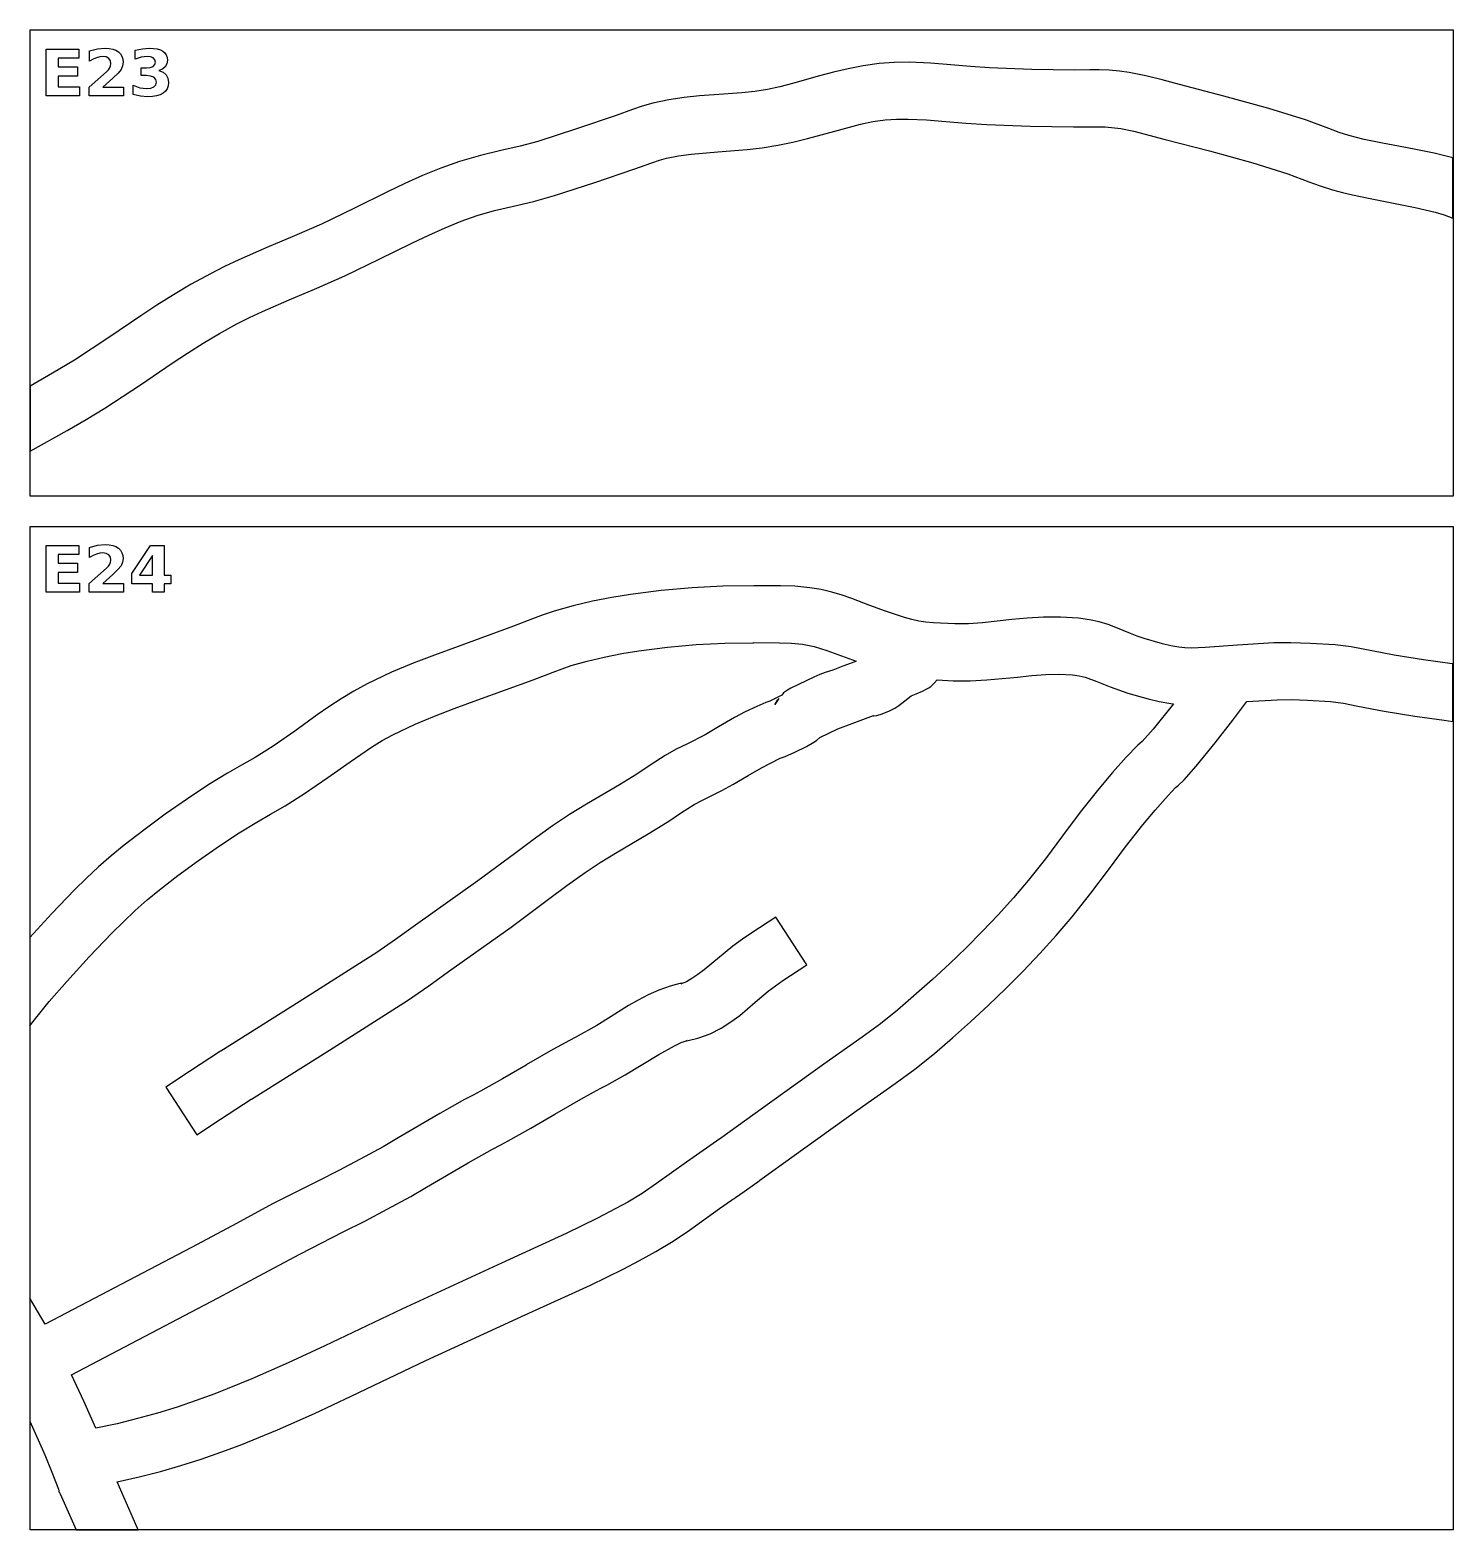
# Model space of a CAD drawing. Extents: x 1 to 501, y 1 to 4998.
# Drawn here: x 1 to 501, y 2859 to 3386 of the extents above; entities that cross this region are included whole.
import ezdxf

# ---------------------------------------------------------------- set-up
doc = ezdxf.new("R2010")
doc.units = 0

msp = doc.modelspace()

# ---------------------------------------------------------------- linework, layer by layer
at = {"layer": 'decoupage'}
for p, q in [((1.007, 3385.92), (501.007, 3385.92)), ((1.007, 3222.09), (1.007, 3385.92)), ((501.007, 3385.92), (501.007, 3222.09)), ((6.711, 3379.23), (18.165, 3379.23)), ((6.711, 3362.77), (6.711, 3379.23)), ((18.165, 3379.23), (18.165, 3376.02)), ((21.891, 3378.56), (24.725, 3379.276)), ((21.891, 3374.941), (21.891, 3378.56)), ((24.725, 3379.276), (27.47, 3379.53)), ((27.47, 3379.53), (28.864234, 3379.448641)), ((28.864234, 3379.448641), (30.093375, 3379.204625)), ((30.093375, 3379.204625), (31.157328, 3378.798047)), ((31.157328, 3378.798047), (32.056, 3378.229)), ((37.987, 3378.82), (40.478, 3379.35)), ((37.987, 3375.718), (37.987, 3378.82)), ((40.478, 3379.35), (42.904, 3379.526)), ((42.904, 3379.526), (44.406828, 3379.459828)), ((44.406828, 3379.459828), (45.706875, 3379.261375)), ((45.706875, 3379.261375), (46.804234, 3378.930734)), ((46.804234, 3378.930734), (47.699, 3378.468)), ((47.699, 3378.468), (48.398563, 3377.877156)), ((18.165, 3376.02), (10.955, 3376.02)), ((10.955, 3376.02), (10.955, 3372.96)), ((23.19475, 3375.6745), (21.891, 3374.941)), ((24.416, 3376.198), (23.19475, 3375.6745)), ((25.54925, 3376.520625), (24.416, 3376.198)), ((26.588, 3376.628), (25.54925, 3376.520625)), ((27.74825, 3376.451625), (26.588, 3376.628)), ((28.649, 3375.922), (27.74825, 3376.451625)), ((29.23625, 3375.10375), (28.649, 3375.922)), ((29.046, 3372.615), (29.335375, 3373.323125)), ((29.432, 3374.059), (29.23625, 3375.10375)), ((29.335375, 3373.323125), (29.432, 3374.059)), ((32.056, 3378.229), (32.774516, 3377.514625)), ((32.774516, 3377.514625), (33.287625, 3376.672)), ((33.524625, 3373.30125), (33.004, 3372.089)), ((33.287625, 3376.672), (33.595422, 3375.701125)), ((33.698, 3374.602), (33.524625, 3373.30125)), ((33.595422, 3375.701125), (33.698, 3374.602)), ((40.07, 3376.401), (37.987, 3375.718)), ((42.143, 3376.633), (40.07, 3376.401)), ((43.375125, 3376.50325), (42.143, 3376.633)), ((43.284, 3372.743875), (44.271, 3373.116)), ((44.293, 3376.114), (43.375125, 3376.50325)), ((44.271, 3373.116), (44.857375, 3373.752625)), ((44.863125, 3375.488625), (44.293, 3376.114)), ((44.857375, 3373.752625), (45.053, 3374.648)), ((45.053, 3374.648), (44.863125, 3375.488625)), ((48.398563, 3377.877156), (48.89825, 3377.153)), ((49.107625, 3373.989125), (48.537, 3372.933)), ((48.89825, 3377.153), (49.198063, 3376.295344)), ((49.298, 3375.304), (49.107625, 3373.989125)), ((49.198063, 3376.295344), (49.298, 3375.304)), ((293.787885, 3373.365289), (288.450891, 3372.325188)), ((299.352, 3374.136), (293.787885, 3373.365289)), ((304.682625, 3374.53325), (299.352, 3374.136)), ((309.87, 3374.62), (304.682625, 3374.53325)), ((309.87, 3374.609), (309.87, 3374.62)), ((317.386937, 3374.308734), (309.87, 3374.609)), ((324.5945, 3373.709125), (317.386937, 3374.308734)), ((331.499812, 3373.052703), (324.5945, 3373.709125)), ((338.11, 3372.582), (331.499812, 3373.052703)), ((10.955, 3372.96), (17.735, 3372.96)), ((17.735, 3369.75), (10.955, 3369.75)), ((10.955, 3369.75), (10.955, 3365.98)), ((17.735, 3372.96), (17.735, 3369.75)), ((21.847, 3365.89), (27.855, 3371.193)), ((30.082, 3368.98), (26.566, 3365.89)), ((27.855, 3371.193), (28.5555, 3371.91225)), ((28.5555, 3371.91225), (29.046, 3372.615)), ((31.92625, 3370.732875), (30.082, 3368.98)), ((33.004, 3372.089), (31.92625, 3370.732875)), ((40.104, 3369.88), (40.104, 3372.62)), ((40.104, 3372.62), (41.889, 3372.62)), ((41.801, 3369.881), (40.104, 3369.88)), ((43.3775, 3369.73475), (41.801, 3369.881)), ((41.889, 3372.62), (43.284, 3372.743875)), ((44.513, 3369.296), (43.3775, 3369.73475)), ((45.207375, 3368.585125), (44.513, 3369.296)), ((45.439, 3367.599), (45.207375, 3368.585125)), ((47.594375, 3372.153125), (46.288, 3371.644)), ((46.288, 3371.65), (47.751875, 3371.05975)), ((46.288, 3371.644), (46.288, 3371.65)), ((48.537, 3372.933), (47.594375, 3372.153125)), ((47.751875, 3371.05975), (48.813, 3370.15)), ((48.813, 3370.15), (49.466375, 3368.94575)), ((49.466375, 3368.94575), (49.684, 3367.449)), ((278.379375, 3369.761), (268.979672, 3367.091812)), ((283.321295, 3371.096742), (278.379375, 3369.761)), ((288.450891, 3372.325188), (283.321295, 3371.096742)), ((352.973875, 3372.08125), (338.11, 3372.582)), ((367.987, 3371.798), (352.973875, 3372.08125)), ((373.437375, 3371.899), (367.987, 3371.798)), ((376.646828, 3371.920062), (373.437375, 3371.899)), ((380.174, 3371.778), (376.646828, 3371.920062)), ((383.855076, 3371.445686), (380.174, 3371.778)), ((387.176047, 3371.004047), (383.855076, 3371.445686)), ((393.123125, 3369.839625), (387.176047, 3371.004047)), ((398.786141, 3368.378391), (393.123125, 3369.839625)), ((404.936, 3366.714), (398.786141, 3368.378391)), ((18.408, 3362.77), (6.711, 3362.77)), ((10.955, 3365.98), (18.408, 3365.98)), ((18.408, 3365.98), (18.408, 3362.77)), ((21.847, 3362.77), (21.847, 3365.89)), ((33.809, 3362.77), (21.847, 3362.77)), ((26.566, 3365.89), (33.809, 3365.89)), ((33.809, 3365.89), (33.809, 3362.77)), ((37.281, 3363.271), (37.281, 3366.54)), ((37.281, 3366.54), (39.64, 3365.636)), ((39.795, 3362.665), (37.281, 3363.271)), ((39.64, 3365.636), (41.956, 3365.339)), ((42.341, 3362.455), (39.795, 3362.665)), ((41.956, 3365.339), (43.443875, 3365.485125)), ((44.030562, 3362.534297), (42.341, 3362.455)), ((43.443875, 3365.485125), (44.535, 3365.923)), ((45.50525, 3362.772125), (44.030562, 3362.534297)), ((44.535, 3365.923), (45.213125, 3366.633875)), ((45.213125, 3366.633875), (45.439, 3367.599)), ((46.765062, 3363.168391), (45.50525, 3362.772125)), ((47.81, 3363.723), (46.765062, 3363.168391)), ((48.629734, 3364.435687), (47.81, 3363.723)), ((49.215375, 3365.29425), (48.629734, 3364.435687)), ((49.566828, 3366.298687), (49.215375, 3365.29425)), ((49.684, 3367.449), (49.566828, 3366.298687)), ((236.225582, 3362.793451), (230.912344, 3362.236328)), ((241.37975, 3363.184625), (236.225582, 3362.793451)), ((251.148531, 3363.844359), (241.37975, 3363.184625)), ((255.731973, 3364.300537), (251.148531, 3363.844359)), ((260.094, 3364.966), (255.731973, 3364.300537)), ((264.482443, 3365.920461), (260.094, 3364.966)), ((268.979672, 3367.091812), (264.482443, 3365.920461)), ((420.45275, 3362.7135), (404.936, 3366.714)), ((436.289, 3358.374), (420.45275, 3362.7135)), ((212.6785, 3358.0075), (206.938, 3355.901)), ((216.074125, 3359.177), (212.6785, 3358.0075)), ((219.871, 3360.249), (216.074125, 3359.177)), ((225.455621, 3361.419447), (219.871, 3360.249)), ((230.912344, 3362.236328), (225.455621, 3361.419447)), ((449.157, 3354.354), (436.289, 3358.374)), ((206.938, 3355.901), (193.022875, 3351.19)), ((283.7785, 3350.429), (292.830531, 3352.807688)), ((292.830531, 3352.807688), (297.193105, 3353.713086)), ((297.193105, 3353.713086), (301.474, 3354.334)), ((301.474, 3354.334), (305.488125, 3354.613625)), ((305.488125, 3354.613625), (309.62, 3354.642)), ((309.62, 3354.642), (309.62, 3354.64)), ((309.62, 3354.64), (316.050406, 3354.335141)), ((316.050406, 3354.335141), (322.77575, 3353.782875)), ((322.77575, 3353.782875), (329.813469, 3353.173422)), ((329.813469, 3353.173422), (337.181, 3352.697)), ((337.181, 3352.697), (352.484875, 3352.18)), ((352.484875, 3352.18), (367.653, 3351.894)), ((367.653, 3351.894), (373.856875, 3351.953875)), ((373.856875, 3351.953875), (378.761, 3351.914)), ((378.761, 3351.914), (384.263422, 3351.319281)), ((449.578, 3354.212), (449.157, 3354.354)), ((457.3495, 3351.288), (449.578, 3354.212)), ((179.452, 3346.761), (173.198203, 3345.102813)), ((193.022875, 3351.19), (179.452, 3346.761)), ((269.076332, 3346.512102), (274.154219, 3347.769063)), ((274.154219, 3347.769063), (283.7785, 3350.429)), ((384.263422, 3351.319281), (388.874375, 3350.4)), ((388.874375, 3350.4), (399.878, 3347.449)), ((399.878, 3347.449), (415.41575, 3343.439125)), ((460.959063, 3349.962594), (457.3495, 3351.288)), ((464.416, 3348.823), (460.959063, 3349.962594)), ((469.84325, 3347.488), (464.416, 3348.823)), ((476.178, 3346.165), (469.84325, 3347.488)), ((159.321109, 3341.872312), (151.872, 3339.7)), ((166.458875, 3343.57325), (159.321109, 3341.872312)), ((173.198203, 3345.102813), (166.458875, 3343.57325)), ((224.609, 3340.905), (228.825691, 3341.750578)), ((228.825691, 3341.750578), (233.262906, 3342.34125)), ((233.262906, 3342.34125), (242.74725, 3343.1055)), ((242.74725, 3343.1055), (252.958719, 3343.893)), ((252.958719, 3343.893), (258.30484, 3344.512734)), ((258.30484, 3344.512734), (263.794, 3345.399)), ((263.794, 3345.399), (269.076332, 3346.512102)), ((415.41575, 3343.439125), (430.64, 3339.271)), ((481.864266, 3345.052922), (476.178, 3346.165)), ((487.975125, 3343.947875), (481.864266, 3345.052922)), ((494.394422, 3342.655141), (487.975125, 3343.947875)), ((501.006, 3340.98), (494.394422, 3342.655141)), ((145.313301, 3337.350488), (138.925906, 3334.749469)), ((151.872, 3339.7), (145.313301, 3337.350488)), ((199.454125, 3332.336625), (213.193, 3336.994)), ((213.193, 3336.994), (219.556875, 3339.2615)), ((219.556875, 3339.2615), (222.233359, 3340.206156)), ((222.233359, 3340.206156), (224.609, 3340.905)), ((430.64, 3339.271), (442.982, 3335.414)), ((501.006, 3319.819), (501.006, 3340.98)), ((132.695496, 3331.96559), (126.60775, 3329.0675)), ((138.925906, 3334.749469), (132.695496, 3331.96559)), ((185.269, 3327.713), (199.454125, 3332.336625)), ((442.982, 3335.414), (450.393, 3332.60275)), ((450.393, 3332.60275), (454.390906, 3331.145469)), ((454.390906, 3331.145469), (458.626, 3329.763)), ((126.60775, 3329.0675), (114.802969, 3323.203281)), ((170.85925, 3324.074125), (177.893125, 3325.705266)), ((177.893125, 3325.705266), (185.269, 3327.713)), ((458.626, 3329.763), (462.231687, 3328.778125)), ((462.231687, 3328.778125), (465.6645, 3327.99425)), ((465.6645, 3327.99425), (471.923, 3326.707)), ((471.923, 3326.707), (487.682875, 3323.555125)), ((114.802969, 3323.203281), (103.397, 3317.706)), ((152.512695, 3318.76751), (158.146, 3320.799)), ((158.146, 3320.799), (164.2495, 3322.533922)), ((164.2495, 3322.533922), (170.85925, 3324.074125)), ((487.682875, 3323.555125), (494.697359, 3321.904797)), ((494.697359, 3321.904797), (497.945951, 3320.93442)), ((497.945951, 3320.93442), (501.006, 3319.819)), ((103.397, 3317.706), (93.990656, 3313.604344)), ((141.147742, 3313.866732), (146.85, 3316.436266)), ((146.85, 3316.436266), (152.512695, 3318.76751)), ((93.990656, 3313.604344), (84.27175, 3309.51825)), ((123.701875, 3305.343047), (135.39575, 3311.120375)), ((135.39575, 3311.120375), (141.147742, 3313.866732)), ((74.371719, 3305.176031), (69.394855, 3302.823973)), ((84.27175, 3309.51825), (74.371719, 3305.176031)), ((111.687, 3299.596), (123.701875, 3305.343047)), ((64.422, 3300.306), (57.680324, 3296.605869)), ((69.394855, 3302.823973), (64.422, 3300.306)), ((101.788672, 3295.259094), (111.687, 3299.596)), ((57.680324, 3296.605869), (51.451531, 3292.909828)), ((92.081875, 3291.1635), (101.788672, 3295.259094)), ((45.588973, 3289.201529), (39.946, 3285.464625)), ((51.451531, 3292.909828), (45.588973, 3289.201529)), ((82.686891, 3287.058156), (92.081875, 3291.1635)), ((39.946, 3285.464625), (28.732219, 3277.839609)), ((73.724, 3282.692), (78.143916, 3284.923371)), ((78.143916, 3284.923371), (82.686891, 3287.058156)), ((61.843766, 3275.895016), (67.58426, 3279.315885)), ((67.58426, 3279.315885), (73.724, 3282.692)), ((28.732219, 3277.839609), (16.637, 3269.904)), ((56.350607, 3272.404982), (61.843766, 3275.895016)), ((16.637, 3269.904), (8.967375, 3265.2945)), ((39.836047, 3261.275797), (50.952875, 3268.821375)), ((50.952875, 3268.821375), (56.350607, 3272.404982)), ((8.967375, 3265.2945), (1.006, 3260.796)), ((1.006, 3260.796), (1.006, 3237.92)), ((27.278, 3253.063), (39.836047, 3261.275797)), ((20.686609, 3249.04625), (27.278, 3253.063)), ((14.083125, 3245.2245), (20.686609, 3249.04625)), ((1.006, 3237.92), (14.083125, 3245.2245)), ((501.007, 3222.09), (1.007, 3222.09)), ((1.007, 3211.51), (501.007, 3211.51)), ((1.007, 2858.89), (1.007, 3211.51)), ((501.007, 3211.51), (501.007, 2858.89)), ((6.709, 3204.82), (18.163, 3204.82)), ((6.709, 3188.36), (6.709, 3204.82)), ((18.163, 3204.82), (18.163, 3201.61)), ((21.889, 3204.15), (24.723, 3204.866)), ((24.723, 3204.866), (27.468, 3205.12)), ((27.468, 3205.12), (28.862234, 3205.038641)), ((28.862234, 3205.038641), (30.091375, 3204.794625)), ((30.091375, 3204.794625), (31.155328, 3204.388047)), ((31.155328, 3204.388047), (32.054, 3203.819)), ((36.783, 3195), (43.376, 3204.82)), ((43.376, 3204.82), (48.094, 3204.82)), ((48.094, 3204.82), (48.094, 3194.43)), ((18.163, 3201.61), (10.953, 3201.61)), ((10.953, 3201.61), (10.953, 3198.55)), ((21.889, 3200.531), (21.889, 3204.15)), ((23.19275, 3201.2645), (21.889, 3200.531)), ((24.414, 3201.788), (23.19275, 3201.2645)), ((25.54725, 3202.110625), (24.414, 3201.788)), ((26.586, 3202.218), (25.54725, 3202.110625)), ((27.74625, 3202.041625), (26.586, 3202.218)), ((28.647, 3201.512), (27.74625, 3202.041625)), ((29.23425, 3200.693), (28.647, 3201.512)), ((29.43, 3199.649), (29.23425, 3200.693)), ((29.333375, 3198.913125), (29.43, 3199.649)), ((32.054, 3203.819), (32.772516, 3203.104625)), ((32.772516, 3203.104625), (33.285625, 3202.262)), ((33.285625, 3202.262), (33.593422, 3201.291125)), ((33.696, 3200.192), (33.522625, 3198.89125)), ((33.593422, 3201.291125), (33.696, 3200.192)), ((44.081, 3201.32), (39.429, 3194.429)), ((44.081, 3194.43), (44.081, 3201.32)), ((10.953, 3198.55), (17.733, 3198.55)), ((17.733, 3195.34), (10.953, 3195.34)), ((10.953, 3195.34), (10.953, 3191.57)), ((17.733, 3198.55), (17.733, 3195.34)), ((21.845, 3191.48), (27.854, 3196.783)), ((30.08, 3194.57), (26.564, 3191.48)), ((27.854, 3196.783), (28.553625, 3197.50225)), ((28.553625, 3197.50225), (29.044, 3198.205)), ((29.044, 3198.205), (29.333375, 3198.913125)), ((31.92425, 3196.322875), (30.08, 3194.57)), ((33.002, 3197.679), (31.92425, 3196.322875)), ((33.522625, 3198.89125), (33.002, 3197.679)), ((36.783, 3191.36), (36.783, 3195)), ((39.429, 3194.429), (44.081, 3194.43)), ((48.094, 3194.43), (50.442, 3194.43)), ((50.442, 3194.43), (50.442, 3191.36)), ((10.953, 3191.57), (18.406, 3191.57)), ((18.406, 3191.57), (18.406, 3188.36)), ((21.845, 3188.36), (21.845, 3191.48)), ((26.564, 3191.48), (33.807, 3191.48)), ((33.807, 3191.48), (33.807, 3188.36)), ((44.081, 3191.36), (36.783, 3191.36)), ((44.081, 3188.36), (44.081, 3191.36)), ((50.442, 3191.36), (48.094, 3191.36)), ((48.094, 3191.36), (48.094, 3188.36)), ((222.800016, 3188.972781), (212.016, 3187.589)), ((233.635125, 3189.948), (222.800016, 3188.972781)), ((244.501922, 3190.511469), (233.635125, 3189.948)), ((255.381, 3190.66), (244.501922, 3190.511469)), ((264.712, 3190.66), (255.381, 3190.66)), ((264.712, 3190.657), (264.712, 3190.66)), ((269.764, 3190.475875), (264.712, 3190.657)), ((275.053, 3189.979), (269.764, 3190.475875)), ((278.98048, 3189.31658), (275.053, 3189.979)), ((282.744531, 3188.415578), (278.98048, 3189.31658)), ((18.406, 3188.36), (6.709, 3188.36)), ((33.807, 3188.36), (21.845, 3188.36)), ((48.094, 3188.36), (44.081, 3188.36)), ((191.803406, 3183.621828), (185.154, 3181.728)), ((198.6555, 3185.216875), (191.803406, 3183.621828)), ((205.472344, 3186.532734), (198.6555, 3185.216875)), ((212.016, 3187.589), (205.472344, 3186.532734)), ((286.339316, 3187.341631), (282.744531, 3188.415578)), ((289.759, 3186.160375), (286.339316, 3187.341631)), ((296.049719, 3183.738484), (289.759, 3186.160375)), ((301.57, 3181.675), (296.049719, 3183.738484)), ((177.605125, 3179.0215), (170.891, 3176.414)), ((181.261672, 3180.401563), (177.605125, 3179.0215)), ((185.154, 3181.728), (181.261672, 3180.401563)), ((308.318359, 3179.482969), (301.57, 3181.675)), ((310.896057, 3178.763676), (308.318359, 3179.482969)), ((313.282375, 3178.24025), (310.896057, 3178.763676)), ((315.732021, 3177.87123), (313.282375, 3178.24025)), ((345.953625, 3178.778875), (335.629484, 3177.662609)), ((351.433889, 3179.302631), (345.953625, 3178.778875)), ((357.155453, 3179.639203), (351.433889, 3179.302631)), ((363.140197, 3179.665393), (357.155453, 3179.639203)), ((369.41, 3179.258), (363.140197, 3179.665393)), ((373.282566, 3178.707957), (369.41, 3179.258)), ((376.714906, 3177.948406), (373.282566, 3178.707957)), ((170.891, 3176.414), (151.436, 3169.308)), ((318.499703, 3177.615156), (315.732021, 3177.87123)), ((326.008, 3177.276), (318.499703, 3177.615156)), ((330.74185, 3177.316498), (326.008, 3177.276)), ((335.629484, 3177.662609), (330.74185, 3177.316498)), ((379.787105, 3177.034965), (376.714906, 3177.948406)), ((382.57925, 3176.02325), (379.787105, 3177.034965)), ((387.643719, 3173.927469), (382.57925, 3176.02325)), ((390.076215, 3172.954637), (387.643719, 3173.927469)), ((392.549, 3172.106), (390.076215, 3172.954637)), ((151.436, 3169.308), (143.097609, 3166.262937)), ((208.943125, 3166.813703), (214.933, 3167.789)), ((214.933, 3167.789), (224.9655, 3169.075047)), ((224.9655, 3169.075047), (235.04675, 3169.981125)), ((235.04675, 3169.981125), (245.156125, 3170.504891)), ((245.156125, 3170.504891), (255.273, 3170.644)), ((255.273, 3170.644), (255.273, 3170.66)), ((255.273, 3170.66), (264.414875, 3170.637125)), ((264.414875, 3170.637125), (268.583859, 3170.499266)), ((268.583859, 3170.499266), (272.47, 3170.15)), ((272.47, 3170.15), (276.481922, 3169.303047)), ((276.481922, 3169.303047), (281.025125, 3167.871375)), ((281.025125, 3167.871375), (291.291, 3164.113)), ((398.916125, 3170.271625), (392.549, 3172.106)), ((401.884109, 3169.563078), (398.916125, 3170.271625)), ((404.711, 3169.05), (401.884109, 3169.563078)), ((406.81198, 3168.834961), (404.711, 3169.05)), ((409.062656, 3168.761063), (406.81198, 3168.834961)), ((413.9815, 3168.9315), (409.062656, 3168.761063)), ((425.268, 3169.809), (413.9815, 3168.9315)), ((438.048875, 3170.541125), (425.268, 3169.809)), ((444.069141, 3170.615766), (438.048875, 3170.541125)), ((450.877, 3170.413), (444.069141, 3170.615766)), ((459.608078, 3169.866094), (450.877, 3170.413)), ((465.221125, 3169.1645), (459.608078, 3169.866094)), ((480.367, 3166.29), (465.221125, 3169.1645)), ((135.621625, 3163.42375), (128.076078, 3160.237687)), ((143.097609, 3166.262937), (135.621625, 3163.42375)), ((184.86175, 3160.350625), (191.194, 3162.646)), ((191.194, 3162.646), (196.73725, 3164.214734)), ((196.73725, 3164.214734), (202.76575, 3165.613125)), ((202.76575, 3165.613125), (208.943125, 3166.813703)), ((286.614125, 3162.379625), (283.151, 3161.031)), ((290.816, 3163.957), (286.614125, 3162.379625)), ((291.291, 3164.113), (290.816, 3163.957)), ((490.591, 3164.613875), (480.367, 3166.29)), ((500.746, 3163.21), (490.591, 3164.613875)), ((501.005, 3163.17), (500.746, 3163.21)), ((501.005, 3142.952), (501.005, 3163.17)), ((128.076078, 3160.237687), (119.529, 3156.152)), ((158.325, 3150.517), (177.808, 3157.633)), ((177.808, 3157.633), (184.86175, 3160.350625)), ((276.394, 3158.57), (268.304, 3154.617)), ((278.551859, 3159.489047), (276.394, 3158.57)), ((280.418625, 3160.154875), (278.551859, 3159.489047)), ((283.151, 3161.031), (280.418625, 3160.154875)), ((318.707, 3156.393), (319.711, 3157.548)), ((319.711, 3157.548), (325.349, 3157.272)), ((325.349, 3157.272), (331.401385, 3157.257318)), ((331.401385, 3157.257318), (337.166766, 3157.546234)), ((337.166766, 3157.546234), (347.951875, 3158.584625)), ((347.951875, 3158.584625), (353.029283, 3159.108982)), ((353.029283, 3159.108982), (357.935047, 3159.486703)), ((357.935047, 3159.486703), (362.698006, 3159.605229)), ((362.698006, 3159.605229), (367.347, 3159.352)), ((367.347, 3159.352), (369.687451, 3159.000934)), ((369.687451, 3159.000934), (371.813297, 3158.477719)), ((371.813297, 3158.477719), (375.896625, 3157.00325)), ((375.896625, 3157.00325), (380.547891, 3155.105406)), ((114.79357, 3153.605797), (110.300437, 3150.910063)), ((119.529, 3156.152), (114.79357, 3153.605797)), ((265.151, 3152.265), (260.98, 3150.103)), ((265.798, 3153.013), (265.151, 3152.265)), ((267.1455, 3153.963125), (265.798, 3153.013)), ((268.304, 3154.617), (267.1455, 3153.963125)), ((308.4, 3150.204), (310.586, 3151.93)), ((310.586, 3151.93), (312.357, 3152.664)), ((312.357, 3152.664), (314.574, 3153.612)), ((314.574, 3153.612), (315.894, 3154.266)), ((315.894, 3154.266), (316.826125, 3154.730625)), ((316.826125, 3154.730625), (317.583891, 3155.305078)), ((317.583891, 3155.305078), (318.707, 3156.393)), ((380.547891, 3155.105406), (386.718, 3152.961)), ((386.718, 3152.961), (393.872875, 3150.8915)), ((106.014586, 3148.113734), (101.901, 3145.26575)), ((110.300437, 3150.910063), (106.014586, 3148.113734)), ((143.125, 3144.882), (150.081125, 3147.511063)), ((150.081125, 3147.511063), (158.325, 3150.517)), ((256.362, 3148.287), (252.3315, 3146.345125)), ((259.530125, 3149.5805), (256.362, 3148.287)), ((260.98, 3150.103), (259.530125, 3149.5805)), ((264.091, 3151.04), (262.713, 3148.919)), ((262.713, 3148.919), (263.655, 3150.616)), ((263.655, 3150.616), (264.091, 3151.04)), ((264.091, 3151.04), (264.091, 3151.04)), ((300.397922, 3145.613953), (303.06, 3146.68)), ((303.06, 3146.68), (304.903078, 3147.635063)), ((304.903078, 3147.635063), (306.296625, 3148.5395)), ((306.296625, 3148.5395), (308.4, 3150.204)), ((393.872875, 3150.8915), (397.745672, 3149.97525)), ((402.767, 3149.141), (395.616, 3140.291)), ((397.745672, 3149.97525), (401.831, 3149.245)), ((401.831, 3149.245), (402.767, 3149.141)), ((423.665, 3143.48), (428.594, 3149.999)), ((428.594, 3149.999), (439.280625, 3150.59125)), ((439.280625, 3150.59125), (444.230797, 3150.63125)), ((444.230797, 3150.63125), (449.905, 3150.45)), ((449.905, 3150.45), (457.975266, 3149.973422)), ((457.975266, 3149.973422), (462.571625, 3149.398875)), ((462.571625, 3149.398875), (467.570172, 3148.391391)), ((467.570172, 3148.391391), (476.847, 3146.616)), ((476.847, 3146.616), (487.5965, 3144.853375)), ((101.901, 3145.26575), (94.050562, 3139.610563)), ((128.534, 3138.281), (136.321125, 3142.011438)), ((136.321125, 3142.011438), (143.125, 3144.882)), ((248.526, 3144.353), (242.929375, 3141.094)), ((252.3315, 3146.345125), (248.526, 3144.353)), ((284.856, 3140.434), (289.948, 3142.207)), ((289.948, 3142.207), (297.333, 3145.035)), ((297.333, 3145.035), (297.28176, 3144.983826)), ((297.28176, 3144.983826), (297.466641, 3144.963109)), ((297.466641, 3144.963109), (298.510875, 3145.098875)), ((298.510875, 3145.098875), (300.397922, 3145.613953)), ((417.458875, 3135.447125), (423.665, 3143.48)), ((487.5965, 3144.853375), (497.851, 3143.432)), ((497.851, 3143.432), (501.005, 3142.952)), ((94.050562, 3139.610563), (86.469, 3134.336)), ((120.997797, 3133.945656), (124.748209, 3136.228887)), ((124.748209, 3136.228887), (128.534, 3138.281)), ((238.214, 3138.258), (231.790625, 3135.03875)), ((242.929375, 3141.094), (238.214, 3138.258)), ((276.426, 3135.669), (277.356875, 3136.337625)), ((277.356875, 3136.337625), (278.482, 3137.34)), ((278.482, 3137.34), (284.856, 3140.434)), ((391.79, 3135.987), (390.289875, 3134.630875)), ((395.616, 3140.291), (391.79, 3135.987)), ((86.469, 3134.336), (80.120234, 3130.335391)), ((113.475375, 3128.844), (120.997797, 3133.945656)), ((224.183, 3131.029), (218.86725, 3127.644875)), ((228.100109, 3133.196063), (224.183, 3131.029)), ((231.790625, 3135.03875), (228.100109, 3133.196063)), ((264.635, 3130.067), (266.373625, 3130.682125)), ((266.373625, 3130.682125), (269.799, 3132.141)), ((269.799, 3132.141), (273.798, 3134.15025)), ((273.798, 3134.15025), (276.426, 3135.669)), ((390.289875, 3134.630875), (386.206, 3130.424)), ((410.739, 3127.223), (417.458875, 3135.447125)), ((75.311875, 3127.570125), (70.428328, 3124.804297)), ((80.120234, 3130.335391), (75.311875, 3127.570125)), ((105.711266, 3123.292344), (113.475375, 3128.844)), ((218.86725, 3127.644875), (214.198, 3124.5)), ((253.401125, 3124.01525), (257.986, 3126.721)), ((257.986, 3126.721), (264.635, 3130.067)), ((386.206, 3130.424), (381.33575, 3124.9915)), ((406.51425, 3122.498375), (410.739, 3127.223)), ((63.854, 3120.802), (56.298953, 3115.838281)), ((70.428328, 3124.804297), (63.854, 3120.802)), ((97.45, 3117.607), (105.711266, 3123.292344)), ((208.12, 3120.714), (196.514375, 3113.950375)), ((214.198, 3124.5), (208.12, 3120.714)), ((244.133969, 3118.752578), (247.986, 3120.795)), ((247.986, 3120.795), (253.401125, 3124.01525)), ((381.33575, 3124.9915), (376.548, 3119.358)), ((403.551, 3119.76875), (404.427, 3120.506)), ((404.427, 3120.506), (406.51425, 3122.498375)), ((56.298953, 3115.838281), (48.511875, 3110.39775)), ((90.609391, 3113.286906), (97.45, 3117.607)), ((234.367, 3113.803), (237.261656, 3115.372359)), ((237.261656, 3115.372359), (240.53825, 3116.983625)), ((240.53825, 3116.983625), (244.133969, 3118.752578)), ((376.548, 3119.358), (370.003047, 3111.049844)), ((396.380125, 3111.836375), (400.962, 3116.945)), ((400.962, 3116.945), (403.551, 3119.76875)), ((48.511875, 3110.39775), (40.953359, 3104.836844)), ((80.710422, 3107.627969), (85.547875, 3110.36125)), ((85.547875, 3110.36125), (90.609391, 3113.286906)), ((190.576891, 3110.308734), (184.587, 3106.31)), ((196.514375, 3113.950375), (190.576891, 3110.308734)), ((225.07, 3107.698), (229.9765, 3110.986)), ((229.9765, 3110.986), (234.367, 3113.803)), ((370.003047, 3111.049844), (363.828125, 3102.7865)), ((391.997, 3106.682), (396.380125, 3111.836375)), ((40.953359, 3104.836844), (34.084, 3099.512)), ((74.542, 3103.885), (80.710422, 3107.627969)), ((184.587, 3106.31), (177.823125, 3101.434)), ((218.266, 3103.465), (224.871, 3107.57)), ((224.871, 3107.57), (225.07, 3107.698)), ((385.941594, 3098.968547), (391.997, 3106.682)), ((34.084, 3099.512), (29.505008, 3095.729512)), ((60.180875, 3094.128625), (67.552453, 3099.284453)), ((67.552453, 3099.284453), (74.542, 3103.885)), ((177.823125, 3101.434), (171.2295, 3096.52125)), ((206.751625, 3096.742125), (218.266, 3103.465)), ((363.828125, 3102.7865), (357.812391, 3094.733156)), ((379.922, 3090.892375), (385.941594, 3098.968547)), ((29.505008, 3095.729512), (25.087875, 3091.844531)), ((52.995859, 3088.846984), (60.180875, 3094.128625)), ((171.2295, 3096.52125), (158.337, 3086.935)), ((201.311266, 3093.412703), (206.751625, 3096.742125)), ((357.812391, 3094.733156), (351.745, 3087.055)), ((25.087875, 3091.844531), (20.815117, 3087.86941)), ((46.566, 3083.869), (52.995859, 3088.846984)), ((189.683625, 3085.313672), (196.09, 3089.936)), ((196.09, 3089.936), (201.311266, 3093.412703)), ((373.726156, 3082.619516), (379.922, 3090.892375)), ((16.66925, 3083.8165), (8.68825, 3075.526719)), ((20.815117, 3087.86941), (16.66925, 3083.8165)), ((42.21002, 3080.265338), (46.566, 3083.869)), ((158.337, 3086.935), (136.489, 3071.408)), ((183.24275, 3080.512375), (189.683625, 3085.313672)), ((351.745, 3087.055), (346.555029, 3080.973531)), ((37.969094, 3076.520453), (42.21002, 3080.265338)), ((170.049, 3070.713), (183.24275, 3080.512375)), ((346.555029, 3080.973531), (341.172672, 3075.00475)), ((367.142, 3074.316), (373.726156, 3082.619516)), ((8.68825, 3075.526719), (1.005, 3067.074)), ((29.762, 3068.645125), (37.969094, 3076.520453)), ((263.048, 3074.197), (254.667, 3068.74)), ((273.962, 3057.435), (263.048, 3074.197)), ((341.172672, 3075.00475), (335.616385, 3069.149219)), ((361.585852, 3067.804365), (367.142, 3074.316)), ((21.803906, 3060.319234), (29.762, 3068.645125)), ((136.489, 3071.408), (129.4715, 3066.339)), ((148.067, 3055.09), (170.049, 3070.713)), ((254.667, 3068.74), (251.307625, 3066.4525)), ((335.616385, 3069.149219), (329.904625, 3063.4075)), ((355.851625, 3061.443422), (361.585852, 3067.804365)), ((1.005, 3067.074), (1.005, 3036.02)), ((129.4715, 3066.339), (122.835, 3061.747)), ((248.015, 3063.988), (237.856, 3055.704)), ((251.307625, 3066.4525), (248.015, 3063.988)), ((329.904625, 3063.4075), (324.05585, 3057.780156)), ((13.954, 3051.619), (21.803906, 3060.319234)), ((122.835, 3061.747), (95.580875, 3044.436)), ((265.581, 3051.98), (273.962, 3057.435)), ((324.05585, 3057.780156), (318.088516, 3052.26775)), ((349.958398, 3055.231236), (355.851625, 3061.443422)), ((7.771125, 3044.558375), (13.954, 3051.619)), ((141.176125, 3050.102125), (148.067, 3055.09)), ((231.650148, 3051.532184), (229.821, 3050.792)), ((233.595312, 3052.630281), (231.650148, 3051.532184)), ((235.66207, 3054.037238), (233.595312, 3052.630281)), ((237.856, 3055.704), (235.66207, 3054.037238)), ((260.382, 3048.269), (265.581, 3051.98)), ((318.088516, 3052.26775), (305.872, 3041.59)), ((343.92525, 3049.165875), (349.958398, 3055.231236)), ((133.695, 3044.944), (141.176125, 3050.102125)), ((218.265719, 3046.926), (214.688035, 3045.076305)), ((222.006105, 3048.597758), (218.265719, 3046.926)), ((225.884, 3050.005), (222.006105, 3048.597758)), ((228.003703, 3050.603), (225.884, 3050.005)), ((229.380625, 3050.87925), (228.003703, 3050.603)), ((229.993484, 3050.915125), (229.380625, 3050.87925)), ((229.821, 3050.792), (229.993484, 3050.915125)), ((255.856094, 3044.344), (260.382, 3048.269)), ((337.771258, 3043.245404), (343.92525, 3049.165875)), ((2.126, 3037.578), (4.889734, 3041.103203)), ((4.889734, 3041.103203), (7.771125, 3044.558375)), ((95.580875, 3044.436), (68.095, 3027.185)), ((106.233, 3027.499), (133.695, 3044.944)), ((211.29825, 3043.13525), (205.183156, 3039.325375)), ((214.688035, 3045.076305), (211.29825, 3043.13525)), ((250.42925, 3039.7035), (255.856094, 3044.344)), ((305.872, 3041.59), (299.790187, 3036.724813)), ((331.5155, 3037.467891), (337.771258, 3043.245404)), ((1.005, 3036.02), (2.126, 3037.578)), ((200.122, 3036.189), (192.583, 3031.963)), ((205.183156, 3039.325375), (200.122, 3036.189)), ((243.806531, 3035.1965), (247.285809, 3037.38025)), ((247.285809, 3037.38025), (250.42925, 3039.7035)), ((299.790187, 3036.724813), (293.402, 3032.0205)), ((325.177055, 3031.8314), (331.5155, 3037.467891)), ((190.559, 3030.92975), (184.677, 3027.681)), ((192.583, 3031.963), (190.559, 3030.92975)), ((229.840201, 3030.135793), (231.917, 3030.935)), ((231.917, 3030.935), (231.704734, 3030.800688)), ((231.704734, 3030.800688), (232.274625, 3030.831)), ((232.274625, 3030.831), (235.693, 3031.672)), ((235.693, 3031.672), (239.954551, 3033.258375)), ((239.954551, 3033.258375), (243.806531, 3035.1965)), ((293.402, 3032.0205), (279.939, 3022.565)), ((318.775, 3026.334), (325.177055, 3031.8314)), ((67.974, 3027.105), (57.062, 3019.994)), ((68.095, 3027.185), (67.974, 3027.105)), ((78.813, 3010.291), (106.233, 3027.499)), ((184.677, 3027.681), (175.363, 3022.293)), ((210.091, 3018.851), (221.957625, 3025.931)), ((221.957625, 3025.931), (227.443422, 3028.986406)), ((227.443422, 3028.986406), (229.840201, 3030.135793)), ((311.935672, 3020.851297), (318.775, 3026.334)), ((57.062, 3019.994), (48.685, 3014.533)), ((175.313, 3022.263), (167.072, 3017.429)), ((175.363, 3022.293), (175.313, 3022.263)), ((279.939, 3022.565), (257.884, 3006.704)), ((305.054625, 3015.775375), (311.935672, 3020.851297)), ((167.072, 3017.429), (159.311125, 3013.093891)), ((201.31, 3013.966), (203.6995, 3015.223875)), ((203.6995, 3015.223875), (210.091, 3018.851)), ((291.476, 3006.254), (305.054625, 3015.775375)), ((48.685, 3014.533), (59.607, 2997.779)), ((67.984, 3003.238), (78.773, 3010.271)), ((78.773, 3010.271), (78.813, 3010.291)), ((153.714875, 3010.150672), (145.018, 3005.212)), ((156.669, 3011.722875), (153.714875, 3010.150672)), ((159.311125, 3013.093891), (156.669, 3011.722875)), ((185.433, 3005.011), (194.501, 3010.26)), ((194.501, 3010.26), (201.31, 3013.966)), ((145.018, 3005.212), (130.420125, 2996.659625)), ((176.932, 3000.026), (185.383, 3004.981)), ((185.383, 3004.981), (185.433, 3005.011)), ((257.884, 3006.704), (244.136, 2996.848)), ((269.515, 2990.457), (291.476, 3006.254)), ((59.607, 2997.779), (67.984, 3003.238)), ((169.072625, 2995.635531), (176.932, 3000.026)), ((125.062891, 2993.569234), (117.041, 2989.179)), ((130.420125, 2996.659625), (125.062891, 2993.569234)), ((163.558, 2992.740219), (166.43625, 2994.2685)), ((166.43625, 2994.2685), (169.072625, 2995.635531)), ((242.228, 2995.52), (231.7, 2988.122)), ((244.136, 2996.848), (242.228, 2995.52)), ((117.041, 2989.179), (109.523406, 2985.244656)), ((154.973, 2987.866), (163.558, 2992.740219)), ((257.487, 2981.836), (269.515, 2990.457)), ((109.523406, 2985.244656), (102.0885, 2981.4965)), ((140.345125, 2979.295875), (154.973, 2987.866)), ((231.7, 2988.122), (221.15075, 2980.5925)), ((102.0885, 2981.4965), (86.473, 2973.568)), ((134.772641, 2976.084297), (140.345125, 2979.295875)), ((221.15075, 2980.5925), (216.058, 2977.129063)), ((248.956, 2975.693), (251.993, 2977.842)), ((251.993, 2977.842), (255.556, 2980.387)), ((255.556, 2980.387), (256.782, 2981.275)), ((256.782, 2981.275), (257.275, 2981.643)), ((257.275, 2981.643), (257.487, 2981.836)), ((86.473, 2973.568), (72.00275, 2965.8115)), ((126.516, 2971.565), (134.772641, 2976.084297)), ((211.095, 2974.092), (200.427406, 2968.398906)), ((216.058, 2977.129063), (211.095, 2974.092)), ((243.218, 2971.794), (247.456, 2974.772)), ((247.456, 2974.772), (247.659, 2974.852)), ((247.659, 2974.852), (248.232, 2975.197)), ((248.232, 2975.197), (248.519, 2975.389)), ((248.519, 2975.389), (248.956, 2975.693)), ((111.06725, 2963.618625), (118.650156, 2967.444484)), ((118.650156, 2967.444484), (126.516, 2971.565)), ((200.427406, 2968.398906), (189.4135, 2963.036)), ((232.679, 2964.241), (243.218, 2971.794)), ((72.00275, 2965.8115), (57.762, 2958.148)), ((95.764, 2955.856), (111.06725, 2963.618625)), ((189.4135, 2963.036), (166.712, 2952.643)), ((226.972719, 2960.376094), (232.679, 2964.241)), ((57.762, 2958.148), (6.346, 2931.185)), ((215.223682, 2953.570297), (220.937, 2956.706)), ((220.937, 2956.706), (226.972719, 2960.376094)), ((81.538125, 2948.22925), (95.764, 2955.856)), ((166.712, 2952.643), (131.642, 2936.522)), ((209.477891, 2950.58225), (215.223682, 2953.570297)), ((67.106, 2940.466), (81.538125, 2948.22925)), ((197.939375, 2944.958), (209.477891, 2950.58225)), ((175.028, 2934.479), (197.939375, 2944.958)), ((6.346, 2931.185), (1.005, 2940.373)), ((1.005, 2940.373), (1.005, 2897.09)), ((15.535, 2913.42), (67.106, 2940.466)), ((131.642, 2936.522), (104.601594, 2923.649578)), ((140.124, 2918.434), (175.028, 2934.479)), ((104.601594, 2923.649578), (91.697012, 2917.62142)), ((91.697012, 2917.62142), (78.896, 2911.967125)), ((113.829484, 2905.895766), (140.124, 2918.434)), ((19.957125, 2904.103875), (15.535, 2913.42)), ((78.896, 2911.967125), (65.968426, 2906.763064)), ((24.125, 2894.616), (19.957125, 2904.103875)), ((59.385261, 2904.353738), (52.684156, 2902.085609)), ((65.968426, 2906.763064), (59.385261, 2904.353738)), ((100.956791, 2899.861779), (113.829484, 2905.895766)), ((45.836344, 2899.968225), (38.813059, 2898.011131)), ((52.684156, 2902.085609), (45.836344, 2899.968225)), ((88.010375, 2894.108375), (100.956791, 2899.861779)), ((1.005, 2897.09), (6.275625, 2885.260625)), ((31.585533, 2896.223874), (24.125, 2894.616)), ((38.813059, 2898.011131), (31.585533, 2896.223874)), ((74.797662, 2888.728424), (88.010375, 2894.108375)), ((68.031265, 2886.207515), (74.797662, 2888.728424)), ((6.275625, 2885.260625), (8.714484, 2879.267328)), ((54.05803, 2881.561877), (61.126078, 2883.814797)), ((61.126078, 2883.814797), (68.031265, 2886.207515)), ((8.714484, 2879.267328), (10.989, 2873.207)), ((39.337063, 2877.52187), (46.803049, 2879.460365)), ((46.803049, 2879.460365), (54.05803, 2881.561877)), ((10.989, 2873.207), (11.198, 2871.997)), ((31.636, 2875.758), (39.337063, 2877.52187)), ((39.064, 2858.89), (31.636, 2875.758)), ((11.198, 2871.997), (11.429, 2872.037)), ((11.429, 2872.037), (11.596, 2871.614)), ((11.596, 2871.614), (17.174, 2858.892)), ((501.007, 2858.89), (1.007, 2858.89)), ((17.174, 2858.892), (39.064, 2858.89))]:
    msp.add_line(p, q, dxfattribs=at)

doc.saveas('drawing.dxf')
